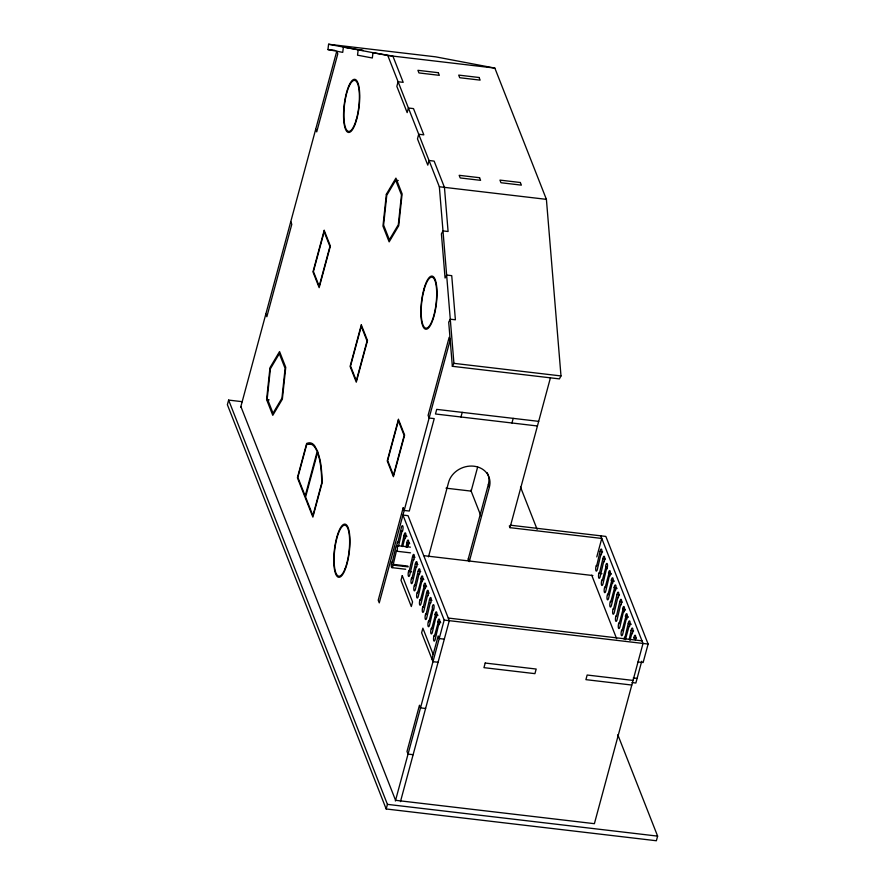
<?xml version="1.0" encoding="UTF-8"?>
<svg xmlns="http://www.w3.org/2000/svg" width="885" height="885" viewBox="0 0 885 885"><rect width="100%" height="100%" fill="white"/><g stroke="black" fill="none" stroke-linecap="round" stroke-linejoin="round"><path stroke-width="1.33" d="M266.595 399.589L269.98 367.695L279.56 351.555L285.744 367.308L282.359 399.201L272.79 415.342L266.595 399.589L269.151 399.887M327.937 49.56L328.589 44.25L435.641 56.839L494.848 68.09L546.399 199.346L560.99 375.937L559.409 378.891L452.357 366.301L448.706 322.162L450.288 319.197L455.388 319.795L451.737 275.655L446.637 275.047L445.066 278.012L441.416 233.861L442.987 230.908L448.087 231.505L444.447 187.355L434.126 161.103L429.037 160.506L427.787 165.13L417.477 138.879L418.716 134.255L423.815 134.852L413.505 108.601L408.405 108.003L407.166 112.627L396.845 86.376L398.095 81.752L403.195 82.349L392.885 56.098L372.983 52.691L372.331 57.99L357.529 55.18L358.182 49.87L363.281 50.478L343.391 47.06L342.727 52.37L327.937 49.56L334.795 50.368M242.335 401.702L228.629 400.086L227.379 404.71L386.181 808.978L656.371 840.75L657.621 836.126L617.796 734.738M240.709 407.166L336.754 51.23L337.782 53.863L316.73 131.876L315.702 129.254M329.928 246.472L319.197 286.22L313.423 271.518L324.153 231.781L330.127 247.004M306.641 443.529L297.404 477.734L312.87 517.106L322.107 482.9L321.93 476.44A64.848 18.22 -83.3 0 0 319.994 459.603L317.615 451.206L314.485 445.564A64.848 18.22 -83.3 0 0 308.732 442.854L306.641 443.529L312.117 444.005M396.845 551.244A3.341 0.94 -83.3 0 0 397.221 545.968A3.341 0.94 -83.3 0 0 395.606 548.092L392.177 562.749L391.867 561.953A3.341 0.94 -83.3 0 0 391.491 567.23A3.341 0.94 -83.3 0 0 393.106 565.106L396.535 550.459L396.845 551.244L410.54 552.848M401.624 546.255L404.036 535.381A3.341 0.94 -83.3 0 1 405.651 533.268A3.341 0.94 -83.3 0 1 405.275 538.534L404.965 537.748L402.587 546.565M406.149 547.129L406.857 542.56A3.341 0.94 -83.3 0 1 408.472 540.447A3.341 0.94 -83.3 0 1 408.096 545.713L407.786 544.928L407.111 547.45M409.069 571.577L412.498 556.93A3.341 0.94 -83.3 0 1 414.114 554.806A3.341 0.94 -83.3 0 1 413.738 560.072L413.428 559.287L409.998 573.945A3.341 0.94 -83.3 0 1 408.383 576.069A3.341 0.94 -83.3 0 1 408.759 570.792L409.069 571.577L411.625 571.876M460.963 416.99L462.213 412.366M421.271 579.255L417.532 593.116L417.222 592.331A3.341 0.94 -83.3 0 0 416.846 597.607A3.341 0.94 -83.3 0 0 418.461 595.483L421.891 580.837L422.2 581.622A3.341 0.94 -83.3 0 0 422.576 576.345A3.341 0.94 -83.3 0 0 420.961 578.469L421.271 579.255L423.827 579.553M428.484 556.864L448.606 482.292A21.395 18.176 -21.4 0 1 473.984 466.207A21.395 18.176 -21.4 0 1 489.394 487.082L469.271 561.654M424.092 586.434L420.353 600.307L420.043 599.51A3.341 0.94 -83.3 0 0 419.667 604.787A3.341 0.94 -83.3 0 0 421.282 602.663L424.712 588.016L425.021 588.802A3.341 0.94 -83.3 0 0 425.397 583.525A3.341 0.94 -83.3 0 0 423.782 585.649L424.092 586.434L426.647 586.733M435.376 615.163L431.637 629.025L431.327 628.239A3.341 0.94 -83.3 0 0 430.951 633.505A3.341 0.94 -83.3 0 0 432.566 631.392L435.995 616.734L436.305 617.52A3.341 0.94 -83.3 0 0 436.681 612.254A3.341 0.94 -83.3 0 0 435.066 614.378L435.376 615.163L437.92 615.462M477.623 467.125L471.152 491.12L446.007 488.166M386.181 808.978L387.431 804.365L228.629 400.086M438.197 622.343L434.458 636.204L434.148 635.419A3.341 0.94 -83.3 0 0 433.772 640.696A3.341 0.94 -83.3 0 0 435.387 638.572L438.816 623.914L439.126 624.699A3.341 0.94 -83.3 0 0 439.502 619.434A3.341 0.94 -83.3 0 0 437.887 621.558L438.197 622.343L440.741 622.642M431.935 659.037L438.175 635.939L439.203 638.561L444.303 639.158M395.374 801.025L444.193 620.075L402.94 515.07L408.04 515.667L449.292 620.673L400.462 801.622M467.877 560.36L488.354 484.46A21.395 18.176 -21.4 0 0 487.181 472.712M511.95 422.986L513.189 418.362M596.778 556.93L601.767 538.445L510.003 527.659L550.437 377.784M599.433 573.414L602.862 558.767A3.341 0.94 -83.3 0 1 604.477 556.643A3.341 0.94 -83.3 0 1 604.101 561.909L603.791 561.123L600.362 575.781A3.341 0.94 -83.3 0 1 598.747 577.894A3.341 0.94 -83.3 0 1 599.123 572.628L599.433 573.414L601.977 573.712M608.814 573.911L605.075 587.773L604.765 586.987A3.341 0.94 -83.3 0 0 604.389 592.264A3.341 0.94 -83.3 0 0 606.004 590.14L609.433 575.482L609.743 576.268A3.341 0.94 -83.3 0 0 610.119 571.002A3.341 0.94 -83.3 0 0 608.504 573.126L608.814 573.911L611.358 574.21M611.635 581.091L607.895 594.952L607.586 594.167A3.341 0.94 -83.3 0 0 607.21 599.444A3.341 0.94 -83.3 0 0 608.825 597.32L612.254 582.662L612.564 583.458A3.341 0.94 -83.3 0 0 612.94 578.182A3.341 0.94 -83.3 0 0 611.325 580.306L611.635 581.091L614.179 581.39M614.456 588.271L610.716 602.132L610.407 601.346A3.341 0.94 -83.3 0 0 610.031 606.623A3.341 0.94 -83.3 0 0 611.646 604.499L615.075 589.853L615.385 590.638A3.341 0.94 -83.3 0 0 615.761 585.361A3.341 0.94 -83.3 0 0 614.146 587.485L614.456 588.271L617 588.569M622.918 609.809L619.179 623.682L618.869 622.896A3.341 0.94 -83.3 0 0 618.493 628.162A3.341 0.94 -83.3 0 0 620.108 626.038L623.538 611.391L623.848 612.177A3.341 0.94 -83.3 0 0 624.224 606.9A3.341 0.94 -83.3 0 0 622.609 609.024L622.918 609.809L625.463 610.119M625.739 617L622 630.861L621.69 630.076A3.341 0.94 -83.3 0 0 621.314 635.341A3.341 0.94 -83.3 0 0 622.929 633.217L626.359 618.571L626.668 619.356A3.341 0.94 -83.3 0 0 627.045 614.09A3.341 0.94 -83.3 0 0 625.429 616.203L625.739 617L628.284 617.299M625.441 639.612L629.18 625.75L629.489 626.536A3.341 0.94 -83.3 0 0 629.866 621.27A3.341 0.94 -83.3 0 0 628.25 623.383L624.821 638.041L624.511 637.255A3.341 0.94 -83.3 0 0 624.047 639.036M629.335 638.915L631.071 630.574A3.341 0.94 -83.3 0 1 632.686 628.45A3.341 0.94 -83.3 0 1 632.31 633.715L632.001 632.93L629.954 640.497M641.736 661.228L635.861 683.021L632.034 682.567M510.346 525.192L605.838 536.421L648.119 644.048L643.13 662.533L638.03 661.936M452.357 366.301L453.928 363.348L439.347 186.757L387.785 55.501L328.589 44.25M395.695 180.241L386.767 195.297L383.603 225.067L389.378 239.769L398.316 224.702L401.469 194.932L395.695 180.241L398.25 180.54M387.785 55.501L494.848 68.09M439.347 186.757L546.399 199.346M453.928 363.348L560.99 375.937M538.688 421.36L436.725 409.379L435.475 413.992L537.438 425.984M600.041 551.576A3.341 0.94 -83.3 0 1 601.656 549.463A3.341 0.94 -83.3 0 1 601.28 554.729L600.97 553.944L597.541 568.59A3.341 0.94 -83.3 0 1 595.926 570.714A3.341 0.94 -83.3 0 1 596.302 565.449L596.612 566.234L600.041 551.576L602.596 551.875M404.036 535.381L406.591 535.679M602.862 558.767L605.417 559.066M404.345 536.177L406.901 536.476M406.857 542.56L409.412 542.87M407.166 543.357L409.722 543.655M396.712 545.558L410.397 547.162M608.504 573.126L611.048 573.425M423.893 555.68L592.884 575.549M412.498 556.93L415.054 557.229M611.325 580.306L613.869 580.604M415.319 564.11A3.341 0.94 -83.3 0 1 416.935 561.986A3.341 0.94 -83.3 0 1 416.558 567.263L416.249 566.466L412.819 581.124A3.341 0.94 -83.3 0 1 411.204 583.248A3.341 0.94 -83.3 0 1 411.58 577.971L411.89 578.757L415.319 564.11L417.875 564.409M614.146 587.485L616.69 587.784M392.796 564.32L407.863 566.09M393.106 565.106L408.173 566.876M392.011 567.65L405.695 569.254M418.14 571.29A3.341 0.94 -83.3 0 1 419.755 569.166A3.341 0.94 -83.3 0 1 419.379 574.442L419.07 573.646L415.64 588.304A3.341 0.94 -83.3 0 1 414.025 590.428A3.341 0.94 -83.3 0 1 414.401 585.151L414.711 585.936L418.14 571.29L420.696 571.588M616.967 594.665A3.341 0.94 -83.3 0 1 618.582 592.541A3.341 0.94 -83.3 0 1 618.206 597.817L617.896 597.032L614.467 611.679A3.341 0.94 -83.3 0 1 612.851 613.803A3.341 0.94 -83.3 0 1 613.228 608.526L613.537 609.322L616.967 594.665L619.511 594.963M420.961 578.469L423.517 578.768M619.788 601.844A3.341 0.94 -83.3 0 1 621.403 599.72A3.341 0.94 -83.3 0 1 621.027 604.997L620.717 604.212L617.288 618.858A3.341 0.94 -83.3 0 1 615.672 620.982A3.341 0.94 -83.3 0 1 616.048 615.706L616.358 616.502L619.788 601.844L622.332 602.143M423.782 585.649L426.338 585.947M622.609 609.024L625.153 609.322M426.603 592.828A3.341 0.94 -83.3 0 1 428.218 590.704A3.341 0.94 -83.3 0 1 427.842 595.981L427.532 595.196L424.103 609.842A3.341 0.94 -83.3 0 1 422.488 611.966A3.341 0.94 -83.3 0 1 422.864 606.701L423.174 607.486L426.603 592.828L429.159 593.127M625.429 616.203L627.974 616.502M429.424 600.008A3.341 0.94 -83.3 0 1 431.039 597.895A3.341 0.94 -83.3 0 1 430.663 603.161L430.353 602.375L426.924 617.022A3.341 0.94 -83.3 0 1 425.309 619.146A3.341 0.94 -83.3 0 1 425.685 613.88L425.995 614.666L429.424 600.008L431.98 600.307M628.25 623.383L630.795 623.693M628.56 624.179L631.105 624.478M631.071 630.574L633.616 630.872M435.066 614.378L437.621 614.677M635.397 640.087A3.341 0.94 -83.3 0 0 635.397 635.408A3.341 0.94 -83.3 0 0 633.892 637.753L636.437 638.052M448.264 618.051L641.979 640.828M444.193 620.075L648.119 644.048M437.887 621.558L440.442 621.856M633.284 677.943L637.111 678.397M633.04 680.421L587.153 675.023L585.914 679.647L631.79 685.045M438.064 662.268L432.964 661.67L421.625 632.786L422.875 628.173L433.185 654.424M425.596 708.476L420.497 707.878L419.468 705.256L407 751.465L408.029 754.097L413.129 754.695M387.431 804.365L657.621 836.126M600.738 535.823L643.019 643.45L594.388 823.681L395.562 800.306L240.886 406.536M633.892 637.753L634.202 638.539M591.711 575.195L616.635 638.671M520.502 487.049L537.14 529.396M423.782 289.539L424.015 290.147M509.317 525.9L510.003 527.659M488.354 484.46L489.394 487.082M470.776 490.157L480.854 515.822M468.408 558.402L469.437 561.035M290.756 221.681L291.796 224.303L266.85 316.73L265.821 314.109M398.504 546.167A3.341 0.94 -83.3 0 0 398.715 545.215L402.144 530.569L402.454 531.354A3.341 0.94 -83.3 0 0 402.83 526.077A3.341 0.94 -83.3 0 0 401.215 528.201L397.785 542.859L397.476 542.074A3.341 0.94 -83.3 0 0 396.945 546.709M270.401 368.746L267.237 398.515L273.011 413.206L281.95 398.15L285.103 368.381L279.328 353.69L270.401 368.746M386.347 194.246L382.962 226.14L389.146 241.893L398.726 225.752L402.111 193.859L395.927 178.106L386.347 194.246M424.38 288.687L422.908 294.683A25.676 7.213 -83.3 0 0 427.057 328.003A25.676 7.213 -83.3 0 0 436.559 289.24A25.676 7.213 -83.3 0 0 424.38 288.687M324.198 230.332L312.969 271.916L319.153 287.669L330.382 246.074L324.198 230.332M306.686 444.624L297.858 477.336L305.181 495.976L317.14 451.66L315.923 449.027A63.244 17.766 -83.3 0 0 306.686 444.624M317.549 452.711L305.591 497.027L312.914 515.656L321.742 482.956A63.244 17.766 -83.3 0 0 318.622 455.908L317.549 452.711M361.312 324.828L350.095 366.423L356.279 382.176L367.507 340.581L361.312 324.828M361.268 326.277L350.548 366.025L356.323 380.727L367.043 340.979L361.268 326.277M398.438 419.335L387.221 460.93L393.405 476.683L404.622 435.088L398.438 419.335M398.394 420.784L387.674 460.532L393.449 475.234L404.168 435.486L398.394 420.784M403.162 507.824L378.216 600.251L379.256 602.873L450.177 339.995L449.149 337.373L428.097 415.397L429.125 418.019L434.225 418.616L409.29 511.043L404.191 510.446L403.162 507.824M402.255 575.67L401.005 580.283L411.315 606.535L412.565 601.922L402.255 575.67M432.555 607.984L428.816 621.845L428.506 621.06A3.341 0.94 -83.3 0 0 428.13 626.326A3.341 0.94 -83.3 0 0 429.745 624.202L433.174 609.555L433.484 610.34A3.341 0.94 -83.3 0 0 433.86 605.075A3.341 0.94 -83.3 0 0 432.245 607.187L432.555 607.984M485.201 663.042L483.951 667.655L534.927 673.651L536.177 669.038L485.201 663.042M605.993 566.732L602.254 580.593L601.944 579.808A3.341 0.94 -83.3 0 0 601.568 585.073A3.341 0.94 -83.3 0 0 603.183 582.961L606.612 568.303L606.922 569.088A3.341 0.94 -83.3 0 0 607.298 563.822A3.341 0.94 -83.3 0 0 605.683 565.946L605.993 566.732M438.307 72.703L417.919 70.313L418.948 72.935L439.336 75.336L438.307 72.703M479.095 77.504L458.695 75.103L459.735 77.725L480.124 80.126L479.095 77.504M479.559 177.708L459.16 175.318L460.2 177.94L480.588 180.341L479.559 177.708M520.336 182.509L499.948 180.109L500.976 182.73L521.376 185.131L520.336 182.509M345.238 569.354A26.738 7.511 -83.3 0 0 346.555 524.982A26.738 7.511 -83.3 0 0 333.811 557.76A26.738 7.511 -83.3 0 0 345.238 569.354M432.3 321.321A26.738 7.511 -83.3 0 0 433.628 276.95A26.738 7.511 -83.3 0 0 420.884 309.728A26.738 7.511 -83.3 0 0 432.3 321.321M355.007 124.542A26.738 7.511 -83.3 0 0 356.323 80.17A26.738 7.511 -83.3 0 0 343.59 112.948A26.738 7.511 -83.3 0 0 355.007 124.542M345.106 568.612A25.676 7.213 -83.3 0 0 346.367 526.011A25.676 7.213 -83.3 0 0 334.143 557.473A25.676 7.213 -83.3 0 0 345.106 568.612M356.201 119.873A25.676 7.213 -83.3 0 0 354.808 80.413A25.676 7.213 -83.3 0 0 343.911 117.373A25.676 7.213 -83.3 0 0 356.201 119.873"/></g></svg>
